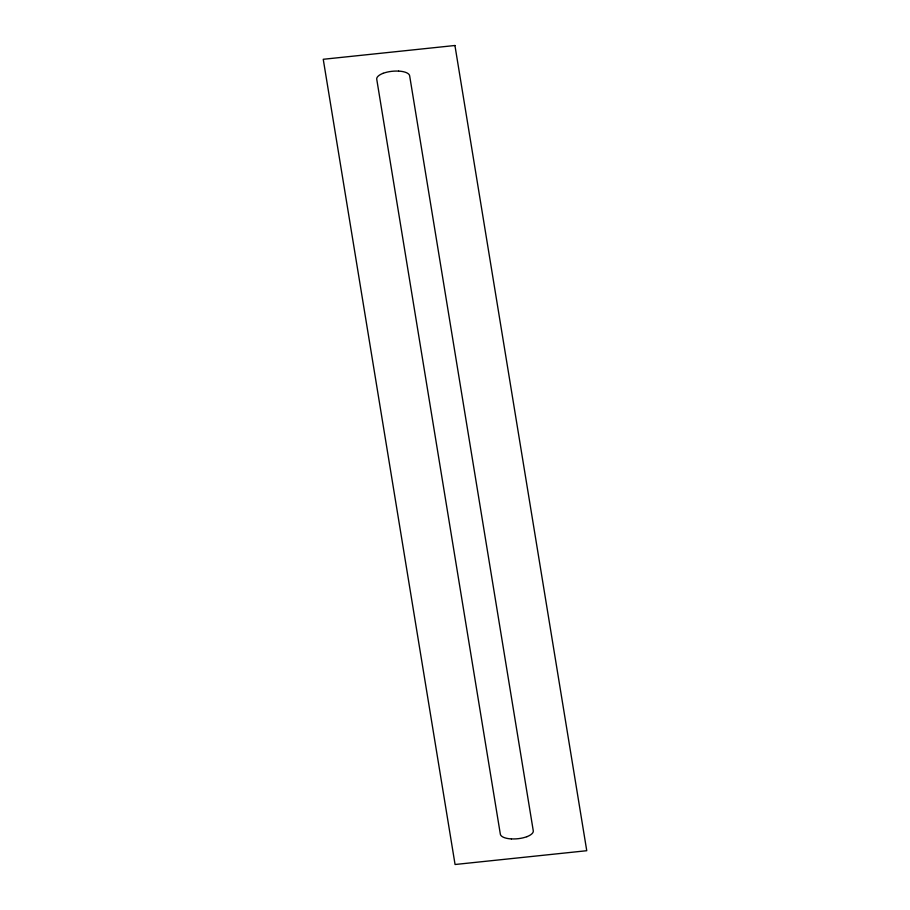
<?xml version="1.0" encoding="UTF-8"?>
<svg xmlns="http://www.w3.org/2000/svg" width="910" height="910" viewBox="0 0 910 910"><rect width="100%" height="100%" fill="white"/><g stroke="black" fill="none" stroke-linecap="round" stroke-linejoin="round"><path stroke-width="1.36" d="M398.66 71.094A16.596 6.381 -5.4 0 1 406.281 72.607A16.482 6.336 -5.4 0 1 409.659 75.837L533.26 830.728A16.494 6.336 -5.4 0 1 532.361 833.31A16.607 6.381 -5.4 0 1 526.856 836.699M383.11 73.323A16.482 6.336 -5.4 0 1 398.569 71.117M383.144 73.3A16.596 6.381 -5.4 0 0 377.639 76.702A16.482 6.336 -5.4 0 0 376.751 79.284L500.341 834.174A16.494 6.336 -5.4 0 0 503.719 837.393A16.607 6.381 -5.4 0 0 511.34 838.918M526.89 836.677A16.494 6.336 -5.4 0 1 511.42 838.895M454.932 45.5L323.243 59.286L455.068 864.5L586.757 850.713L454.932 45.5"/></g></svg>
